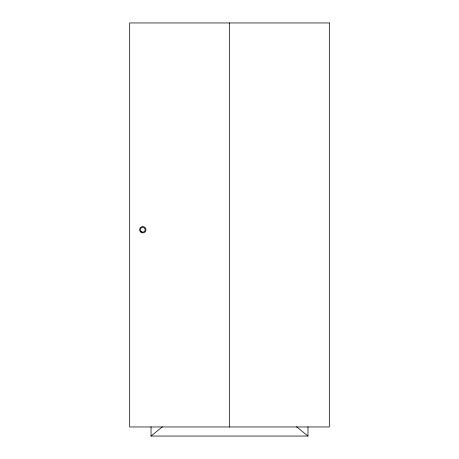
<?xml version="1.0" encoding="UTF-8"?>
<svg xmlns="http://www.w3.org/2000/svg" width="459" height="459" viewBox="0 0 459 459"><rect width="100%" height="100%" fill="white"/><g stroke="black" fill="none" stroke-linecap="round" stroke-linejoin="round"><path stroke-width="0.69" d="M151.028 426.79L151.028 436.05L162.52 426.704M151.028 436.05L307.978 436.05L307.978 426.79M296.485 426.704L307.978 436.05M229.5 22.95L229.5 426.962M329.327 22.95L129.673 22.95L129.673 426.962L329.327 426.962L329.327 22.95M141.114 231.405A2.37 2.37 0 0 0 145.078 230.343A2.37 2.37 0 0 0 142.175 227.44A2.37 2.37 0 0 0 141.114 231.405M141.206 232.478A3.173 3.173 0 0 0 145.962 229.729A3.173 3.173 0 0 0 141.206 226.981A3.173 3.173 0 0 0 141.206 232.478"/></g></svg>
